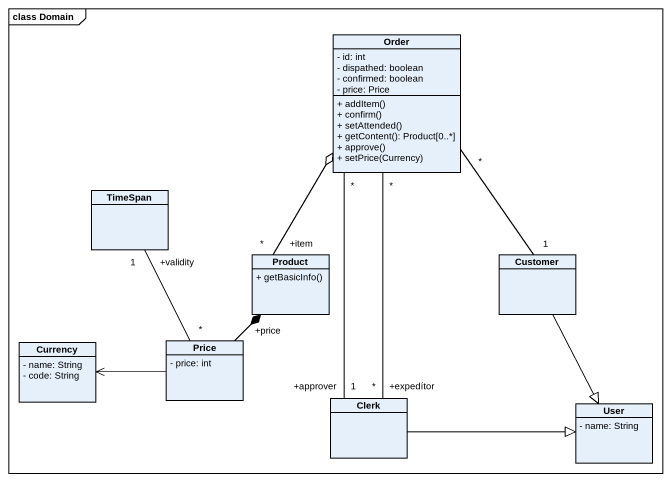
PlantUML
@startuml
mainframe class Domain
hide circle
hide empty members
skinparam classAttributeIconSize 0
class Order {
  - id: int
  - dispathed: boolean
  - confirmed: boolean
  - price: Price
  + addItem()
  + confirm()
  + setAttended()
  + getContent(): Product[0..*]
  + approve()
  + setPrice(Currency)
}
class TimeSpan
class Product {
  + getBasicInfo()
}
class Customer
class Currency {
  - name: String
  - code: String
}
class Price {
  - price: int
}
class Clerk
class User {
  - name: String
}
Product "+item\n*" -up-o Order
Customer "1" -up- "*" Order
Customer --|> User
Price "*" -up- "+validity\n1" TimeSpan
Price "+price" -up-* Product
Price -left-> Currency
Clerk "+approver\n1" -up- "*" Order
Clerk "+expedítor\n*" -up- "*" Order
Clerk -right-|> User
@enduml
